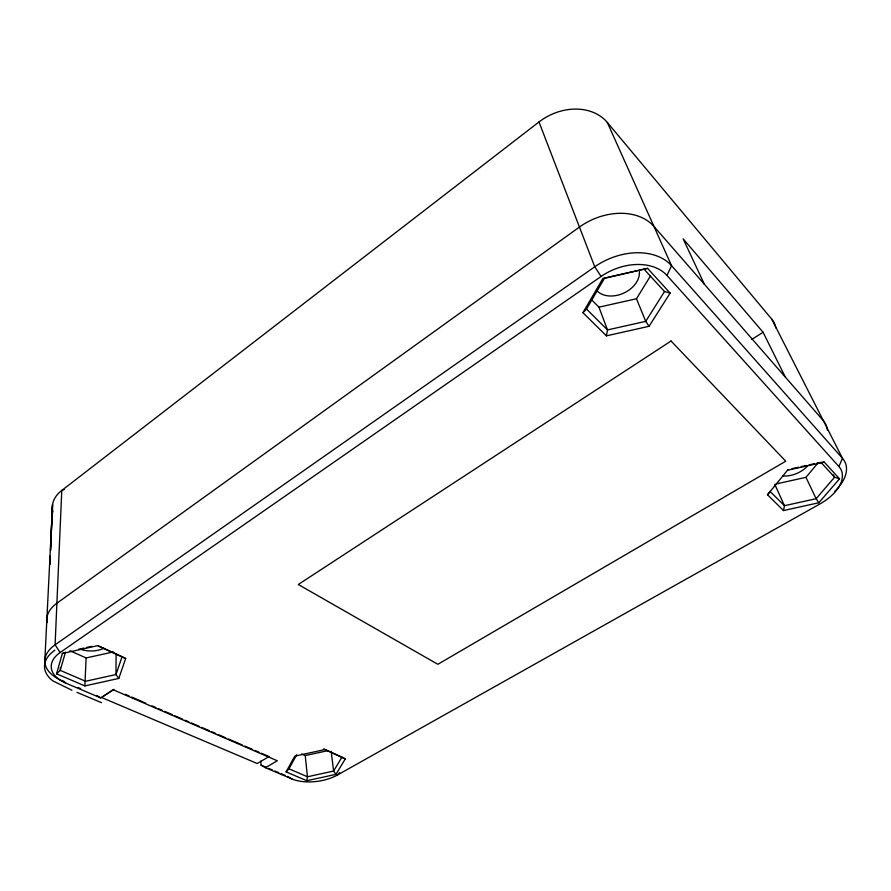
<?xml version="1.0" encoding="UTF-8"?>
<svg xmlns="http://www.w3.org/2000/svg" width="891" height="891" viewBox="0 0 891 891"><rect width="100%" height="100%" fill="white"/><g stroke="black" fill="none" stroke-linecap="round" stroke-linejoin="round"><path stroke-width="1.34" d="M116.086 654.05L115.986 674.543L118.793 678.419L84.868 685.914L56.567 673.819L62.359 653.493L64.297 652.658M69.899 650.731L86.115 657.948L84.868 685.914M60.354 667.604L60.243 670.366L56.567 673.819M52.357 507.391L50.542 550.426L52.558 504.629L44.784 661.378M306.805 780.716L335.94 774.346L345.296 758.909L324.859 749.565L294.787 756.158L286.1 771.873L306.805 780.716L307.462 776.774L305.223 755.601L301.559 753.964M606.437 335.851L582.948 312.674L602.94 278.371L647.568 268.336L670.143 293.083L649.049 326.295L606.437 335.851L607.506 329.926L598.941 307.172L591.39 299.565M816.936 463.131L824.253 462.095L839.511 478.812L818.829 502.747L783.512 510.554L784.448 505.709L774.747 484.259M65.489 652.156L60.243 670.366L85.569 681.27L115.986 674.543L122.078 656.689L98.177 645.763M118.793 678.419L125.653 658.538L122.078 656.689M260.762 761.114L261.085 765.157L265.407 767.708L291.947 778.957A32.889 16.361 -8 0 0 337.455 775.014L819.976 503.927A40.975 23.166 -22.7 0 0 838.932 466.55L842.474 458.286L771.729 319.112L607.328 122.468A50.419 40.195 -28.4 0 0 538.988 121.967L61.769 490.451A41.654 26.619 0.9 0 0 53.026 511.991M265.407 767.708L277.313 760.769L113.157 689.745L100.761 697.931L66.001 683.208A39.583 21.818 -1.6 0 1 60.142 652.513L601.102 276.466A48.96 34.704 -23.7 0 1 666.969 275.442L671.558 265.685L607.328 122.468M286.1 771.873L288.94 768.799L296.736 754.71M582.948 312.674L586.512 309.066L604.421 278.382L647.568 268.336M345.296 758.909L341.921 757.183L333.59 771.049L307.462 776.774L288.94 768.799M598.941 307.172L636.475 298.752L650.53 275.865M670.143 293.083L664.519 291.546L645.719 321.361L607.506 329.926L586.512 309.066M783.512 510.554L767.507 494.761L770.136 491.498L784.448 505.709L816.123 498.704L834.577 477.22L833.397 474.847M767.507 494.761L788.09 469.535M776.106 483.958L805.954 477.342L817.96 462.997M337.455 775.014L339.683 772.642M113.87 689.367L101.574 697.486L257.209 763.52L269.049 756.57L261.419 753.263M751.737 339.471L763.075 332.265L785.305 377.06M64.23 489.571L61.769 490.451L55.097 644.817A46.031 25.516 -1.5 0 0 62.08 680.724L66.001 683.208M792.021 468.655L798.581 467.207M801.198 466.628L806.444 465.458M809.073 464.879L814.318 463.71M787.555 470.236L824.253 462.095M78.586 649.249L83.821 648.091M86.438 647.512L91.673 646.354M62.359 653.493L97.553 645.697L125.653 658.538M86.115 657.948L113.491 651.9M305.223 755.601L328.311 750.534M839.511 478.812L834.577 477.22L820.867 462.262M76.982 692.363L101.507 702.687M62.08 680.724L64.553 681.771M78.174 687.551L80.658 688.609M261.085 765.157L266.131 767.307M268.659 768.376L272.434 769.98M274.963 771.049L278.749 772.653M281.278 773.733L285.064 775.337M125.319 694.323L129.139 695.971M131.679 697.074L145.679 703.133M152.038 705.895L155.847 707.543M158.398 708.646L162.207 710.294M164.757 711.397L172.386 714.705M174.926 715.807L182.566 719.115M185.105 720.218L188.925 721.866M191.465 722.969L199.094 726.276M201.644 727.379L209.274 730.676M211.813 731.778L215.633 733.438M218.172 734.54L225.802 737.837M228.352 738.94L242.341 744.999M244.891 746.101L252.521 749.409M255.06 750.512L258.88 752.16M323.611 748.819L341.921 757.183M71.982 690.258L52.937 680.936A46.187 25.46 -1.6 0 1 54.863 650.174M287.581 776.406L291.947 778.957M96.751 695.437L100.761 697.931M644.26 269.427L664.519 291.546M666.969 275.442L838.932 466.55M763.075 332.265L683.107 238.788L704.413 284.307M335.94 774.346L333.59 771.049L331.185 751.258M649.049 326.295L645.719 321.361L636.475 298.752M818.829 502.747L816.123 498.704L805.954 477.342M60.142 652.513L55.097 644.817L594.754 266.788A56.89 40.507 -23.8 0 1 671.558 265.685L842.474 458.286A47.646 27.075 -22.7 0 1 834.878 491.231M601.102 276.466L594.754 266.788L538.988 121.967M639.37 271.621A23.979 17.363 -24.3 0 1 623.733 293.117A23.979 17.363 -24.3 0 1 597.126 290.956M807.435 466.104A20.137 11.672 -23.1 0 1 782.543 475.905M103.891 648.303A19.468 11.015 -1.3 0 1 80.602 649.238M827.427 430.253A46.388 27.421 -23.4 0 0 823.373 420.719L653.949 226.425A55.108 40.552 -24.8 0 0 579.451 227.049L56.89 603.218A44.851 25.884 -1 0 0 47.112 622.609M771.729 319.112A42.991 28.078 -25.4 0 1 775.805 327.91M50.308 555.973L49.963 564.304L50.319 555.973M671.046 341.019L298.296 584.496L437.86 664.296L785.751 461.193L671.046 341.019"/></g></svg>
